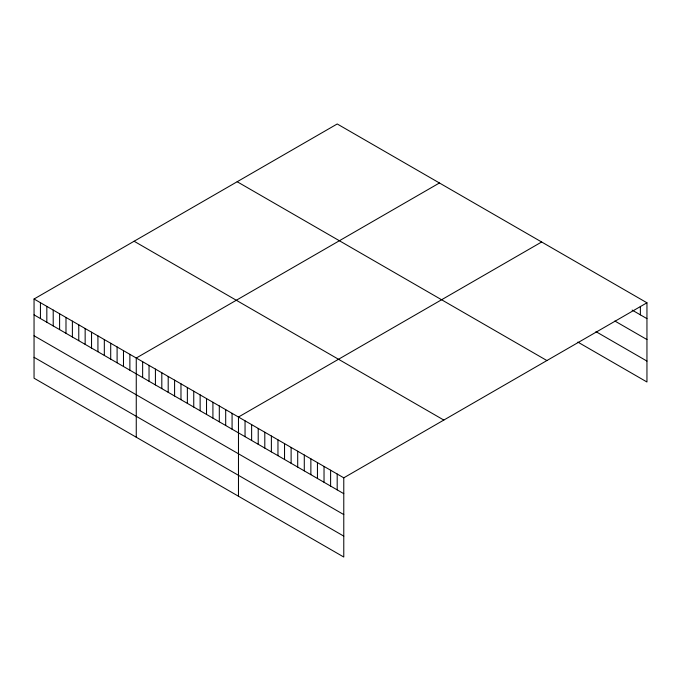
<?xml version="1.0" encoding="UTF-8"?>
<svg xmlns="http://www.w3.org/2000/svg" width="681" height="681" viewBox="0 0 681 681"><rect width="100%" height="100%" fill="white"/><g stroke="black" fill="none" stroke-linecap="round" stroke-linejoin="round"><path stroke-width="1.02" d="M34.05 299.01L343.777 477.824L343.777 557.032L34.05 378.21L34.05 299.01L337.223 123.968L646.95 302.79L646.95 381.99L577.846 342.092M439.432 182.985L136.26 358.019L136.26 437.219M541.642 241.993L238.469 417.027L238.469 496.228M343.777 477.824L646.95 302.79M632.138 310.085L646.95 318.64M614.866 321.023L646.95 339.547M595.943 331.638L646.95 361.083M237.175 181.733L546.903 360.547M134.097 241.244L443.825 420.066M34.05 314.86L343.777 493.674M34.05 335.767L343.777 514.581M34.05 357.304L343.777 536.126M640.37 306.382L640.37 314.835M337.189 474.027L337.189 489.877M330.608 470.222L330.608 486.072M324.028 466.425L324.028 482.276M317.448 462.629L317.448 478.471M310.868 458.824L310.868 474.674M304.288 455.027L304.288 470.877M297.699 451.231L297.699 467.072M291.119 447.426L291.119 463.276M284.539 443.629L284.539 459.479M277.959 439.824L277.959 455.674M271.378 436.027L271.378 451.878M264.798 432.231L264.798 448.072M258.21 428.426L258.21 444.276M251.63 424.629L251.63 440.479M245.049 420.824L245.049 436.674M232.076 413.341L232.076 429.192M225.692 409.656L225.692 425.497M219.308 405.961L219.308 421.811M212.915 402.275L212.915 418.125M206.53 398.589L206.53 414.44M200.137 394.895L200.137 410.745M193.753 391.209L193.753 407.059M187.36 387.523L187.36 403.373M180.976 383.837L180.976 399.679M174.591 380.143L174.591 395.993M168.198 376.457L168.198 392.307M161.814 372.771L161.814 388.621M155.421 369.085L155.421 384.927M149.037 365.391L149.037 381.241M142.644 361.705L142.644 377.555M129.875 354.333L129.875 370.175M123.482 350.638L123.482 366.489M117.098 346.952L117.098 362.803M110.705 343.267L110.705 359.117M104.321 339.581L104.321 355.422M97.928 335.886L97.928 351.736M91.543 332.2L91.543 348.051M85.151 328.514L85.151 344.365M78.766 324.828L78.766 340.67M72.382 321.134L72.382 336.984M65.989 317.448L65.989 333.298M59.605 313.762L59.605 329.613M53.212 310.076L53.212 325.918M46.827 306.382L46.827 322.232M40.434 302.696L40.434 318.546"/></g></svg>
